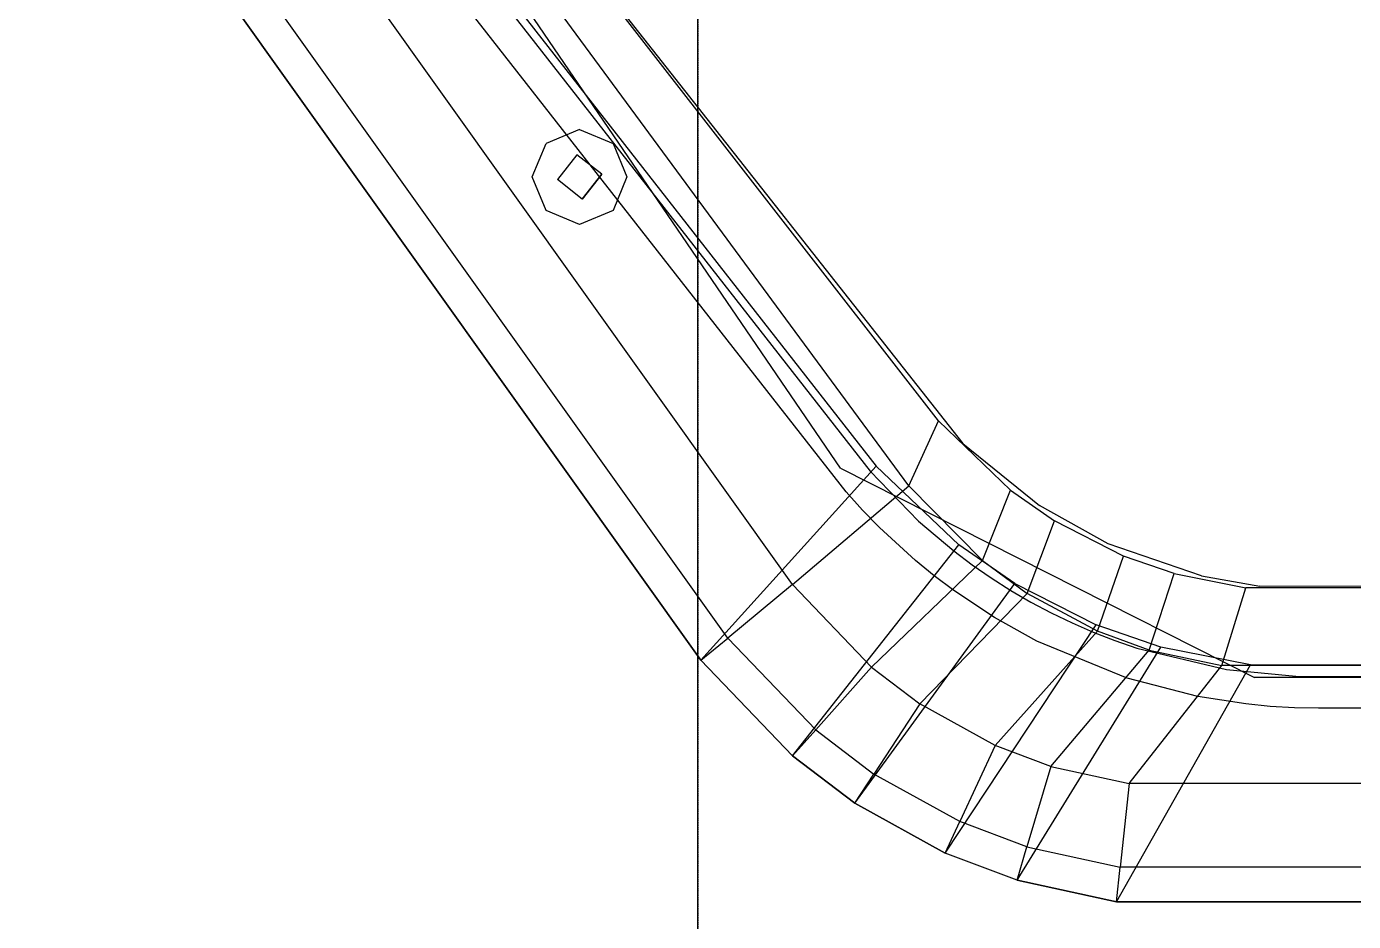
# Model space of a CAD drawing. Extents: x 11992 to 29481, y -6727 to 6811.
# Drawn here: x 18814.6 to 18982.6, y -3240.4 to -3127.1 of the extents above; entities that cross this region are included whole.
import ezdxf

# ---------------------------------------------------------------- set-up
doc = ezdxf.new("R2010")
doc.units = 0
doc.header["$MEASUREMENT"] = 0
doc.linetypes.add('DASHED', pattern=[19.05, 12.7, -6.35])
doc.layers.get('0').update_dxf_attribs({"color": 8, "linetype": 'CONTINUOUS'})
doc.layers.add('DQ-BEAM-DASH', color=8, linetype='DASHED')
doc.layers.add('zoylight 5回路', color=4, linetype='CONTINUOUS')

# ---------------------------------------------------------------- blocks, each defined once
blk = doc.blocks.new('MB-B')
at = {"layer": 'DQ-BEAM-DASH', "ltscale": 0.01}
blk.add_line((-11200, 4800), (-11200, 1100), dxfattribs=at)

msp = doc.modelspace()

# ---------------------------------------------------------------- linework, layer by layer
for p, q in [((18899.61, -3369.41, -40.43), (18899.61, -769.4, -40.43)), ((18899.61, -3969.41, -40.43), (18899.61, -769.4, -40.43)), ((18899.61, -3269.41, 379.57), (18899.61, -769.4, 379.57)), ((18899.61, -3969.41, 379.57), (18899.61, -769.4, 379.57)), ((18864.36, -3092.61, -634.44), (18933.16, -3179.87, -634.44)), ((18864.36, -3092.61, -1072.44), (18933.16, -3179.87, -1072.44)), ((18864.36, -3092.61, -1510.44), (18933.16, -3179.87, -1510.44)), ((18864.36, -3092.61, -1948.44), (18933.16, -3179.87, -1948.44)), ((18930.05, -3177.02, -634.44), (18864.84, -3093.06, -634.44)), ((18930.05, -3177.02, -1072.44), (18864.84, -3093.06, -1072.44)), ((18930.05, -3177.02, -1510.44), (18864.84, -3093.06, -1510.44)), ((18930.05, -3177.02, -1948.44), (18864.84, -3093.06, -1948.44)), ((18926.29, -3185.25, -651.44), (18859.82, -3094.89, -651.44)), ((18926.29, -3185.25, -1089.44), (18859.82, -3094.89, -1089.44)), ((18926.29, -3185.25, -1527.44), (18859.82, -3094.89, -1527.44)), ((18926.29, -3185.25, -1965.44), (18859.82, -3094.89, -1965.44)), ((18911.59, -3197.74, -651.44), (18840.18, -3097.65, -651.44)), ((18911.59, -3197.74, -1089.44), (18840.18, -3097.65, -1089.44)), ((18911.59, -3197.74, -1527.44), (18840.18, -3097.65, -1527.44)), ((18911.59, -3197.74, -1965.44), (18840.18, -3097.65, -1965.44)), ((18855.45, -3099.06, -502.43), (18921.42, -3183.4, -502.43)), ((18855.45, -3099.06, -506.43), (18921.42, -3183.4, -506.43)), ((18855.45, -3099.06, -940.43), (18921.42, -3183.4, -940.43)), ((18855.45, -3099.06, -944.43), (18921.42, -3183.4, -944.43)), ((18855.45, -3099.06, -1378.43), (18921.42, -3183.4, -1378.43)), ((18855.45, -3099.06, -1382.43), (18921.42, -3183.4, -1382.43)), ((18856.29, -3098.51, -621.44), (18922.17, -3182.75, -621.44)), ((18856.29, -3098.51, -621.44), (18922.17, -3182.75, -621.44)), ((18856.29, -3098.51, -1059.44), (18922.17, -3182.75, -1059.44)), ((18856.29, -3098.51, -1059.44), (18922.17, -3182.75, -1059.44)), ((18856.29, -3098.51, -1497.44), (18922.17, -3182.75, -1497.44)), ((18856.29, -3098.51, -1497.44), (18922.17, -3182.75, -1497.44)), ((18856.29, -3098.51, -1935.44), (18922.17, -3182.75, -1935.44)), ((18856.29, -3098.51, -1935.44), (18922.17, -3182.75, -1935.44)), ((18918.39, -3186.01, -502.43), (18852.09, -3101.25, -502.43)), ((18918.39, -3186.01, -506.43), (18852.09, -3101.25, -506.43)), ((18918.39, -3186.01, -940.43), (18852.09, -3101.25, -940.43)), ((18918.39, -3186.01, -944.43), (18852.09, -3101.25, -944.43)), ((18918.39, -3186.01, -1378.43), (18852.09, -3101.25, -1378.43)), ((18918.39, -3186.01, -1382.43), (18852.09, -3101.25, -1382.43)), ((18903.4, -3204.52, -647.04), (18830.79, -3102.75, -647.04)), ((18903.4, -3204.52, -1085.04), (18830.79, -3102.75, -1085.04)), ((18903.4, -3204.52, -1523.04), (18830.79, -3102.75, -1523.04)), ((18903.4, -3204.52, -1961.04), (18830.79, -3102.75, -1961.04)), ((18917.68, -3182.99, -1527.86), (18863.2, -3103.15, -1527.86)), ((18917.68, -3182.99, -1934.86), (18863.2, -3103.15, -1934.86)), ((18826.9, -3104.86, -621.44), (18900, -3207.33, -621.44)), ((18900, -3207.33, -636.44), (18826.9, -3104.86, -636.44)), ((18826.9, -3104.86, -1059.44), (18900, -3207.33, -1059.44)), ((18900, -3207.33, -1074.44), (18826.9, -3104.86, -1074.44)), ((18826.9, -3104.86, -1497.44), (18900, -3207.33, -1497.44)), ((18900, -3207.33, -1512.44), (18826.9, -3104.86, -1512.44)), ((18826.9, -3104.86, -1935.44), (18900, -3207.33, -1935.44)), ((18900, -3207.33, -1950.44), (18826.9, -3104.86, -1950.44)), ((18884.62, -3140.13, -621.43), (18880.38, -3141.89, -621.43)), ((18884.62, -3140.13, -617.43), (18880.38, -3141.89, -617.43)), ((18884.62, -3140.13, -1059.43), (18880.38, -3141.89, -1059.43)), ((18884.62, -3140.13, -1055.43), (18880.38, -3141.89, -1055.43)), ((18884.62, -3140.13, -1497.43), (18880.38, -3141.89, -1497.43)), ((18884.62, -3140.13, -1493.43), (18880.38, -3141.89, -1493.43)), ((18884.62, -3140.13, -621.43), (18884.62, -3140.13, -617.43)), ((18884.62, -3140.13, -617.43), (18888.87, -3141.89, -617.43)), ((18884.62, -3140.13, -621.43), (18888.87, -3141.89, -621.43)), ((18884.62, -3140.13, -1059.43), (18884.62, -3140.13, -1055.43)), ((18884.62, -3140.13, -1055.43), (18888.87, -3141.89, -1055.43)), ((18884.62, -3140.13, -1059.43), (18888.87, -3141.89, -1059.43)), ((18884.62, -3140.13, -1497.43), (18884.62, -3140.13, -1493.43)), ((18884.62, -3140.13, -1493.43), (18888.87, -3141.89, -1493.43)), ((18884.62, -3140.13, -1497.43), (18888.87, -3141.89, -1497.43)), ((18878.62, -3146.13, -621.43), (18880.38, -3141.89, -621.43)), ((18878.62, -3146.13, -617.43), (18880.38, -3141.89, -617.43)), ((18878.62, -3146.13, -1059.43), (18880.38, -3141.89, -1059.43)), ((18878.62, -3146.13, -1055.43), (18880.38, -3141.89, -1055.43)), ((18878.62, -3146.13, -1497.43), (18880.38, -3141.89, -1497.43)), ((18878.62, -3146.13, -1493.43), (18880.38, -3141.89, -1493.43)), ((18880.38, -3141.89, -621.43), (18880.38, -3141.89, -617.43)), ((18880.38, -3141.89, -1059.43), (18880.38, -3141.89, -1055.43)), ((18880.38, -3141.89, -1497.43), (18880.38, -3141.89, -1493.43)), ((18888.87, -3141.89, -621.43), (18888.87, -3141.89, -617.43)), ((18888.87, -3141.89, -617.43), (18890.62, -3146.13, -617.43)), ((18888.87, -3141.89, -621.43), (18890.62, -3146.13, -621.43)), ((18888.87, -3141.89, -1059.43), (18888.87, -3141.89, -1055.43)), ((18888.87, -3141.89, -1055.43), (18890.62, -3146.13, -1055.43)), ((18888.87, -3141.89, -1059.43), (18890.62, -3146.13, -1059.43)), ((18888.87, -3141.89, -1497.43), (18888.87, -3141.89, -1493.43)), ((18888.87, -3141.89, -1493.43), (18890.62, -3146.13, -1493.43)), ((18888.87, -3141.89, -1497.43), (18890.62, -3146.13, -1497.43)), ((18884.28, -3143.32, -502.43), (18881.82, -3146.47, -502.43)), ((18884.28, -3143.32, -617.43), (18881.82, -3146.47, -617.43)), ((18884.28, -3143.32, -940.43), (18881.82, -3146.47, -940.43)), ((18884.28, -3143.32, -1055.43), (18881.82, -3146.47, -1055.43)), ((18884.28, -3143.32, -1378.43), (18881.82, -3146.47, -1378.43)), ((18884.28, -3143.32, -1493.43), (18881.82, -3146.47, -1493.43)), ((18884.28, -3143.32, -502.43), (18884.28, -3143.32, -617.43)), ((18887.43, -3145.79, -502.43), (18884.28, -3143.32, -502.43)), ((18887.43, -3145.79, -617.43), (18884.28, -3143.32, -617.43)), ((18884.28, -3143.32, -940.43), (18884.28, -3143.32, -1055.43)), ((18887.43, -3145.79, -940.43), (18884.28, -3143.32, -940.43)), ((18887.43, -3145.79, -1055.43), (18884.28, -3143.32, -1055.43)), ((18884.28, -3143.32, -1378.43), (18884.28, -3143.32, -1493.43)), ((18887.43, -3145.79, -1378.43), (18884.28, -3143.32, -1378.43)), ((18887.43, -3145.79, -1493.43), (18884.28, -3143.32, -1493.43)), ((18880.38, -3150.37, -621.43), (18878.62, -3146.13, -621.43)), ((18880.38, -3150.37, -617.43), (18878.62, -3146.13, -617.43)), ((18878.62, -3146.13, -621.43), (18878.62, -3146.13, -617.43)), ((18880.38, -3150.37, -1059.43), (18878.62, -3146.13, -1059.43)), ((18880.38, -3150.37, -1055.43), (18878.62, -3146.13, -1055.43)), ((18878.62, -3146.13, -1059.43), (18878.62, -3146.13, -1055.43)), ((18880.38, -3150.37, -1497.43), (18878.62, -3146.13, -1497.43)), ((18880.38, -3150.37, -1493.43), (18878.62, -3146.13, -1493.43)), ((18878.62, -3146.13, -1497.43), (18878.62, -3146.13, -1493.43)), ((18887.43, -3145.79, -502.43), (18884.97, -3148.94, -502.43)), ((18884.97, -3148.94, -617.43), (18887.43, -3145.79, -617.43)), ((18887.43, -3145.79, -940.43), (18884.97, -3148.94, -940.43)), ((18884.97, -3148.94, -1055.43), (18887.43, -3145.79, -1055.43)), ((18887.43, -3145.79, -1378.43), (18884.97, -3148.94, -1378.43)), ((18884.97, -3148.94, -1493.43), (18887.43, -3145.79, -1493.43)), ((18887.43, -3145.79, -502.43), (18887.43, -3145.79, -617.43)), ((18887.43, -3145.79, -940.43), (18887.43, -3145.79, -1055.43)), ((18887.43, -3145.79, -1378.43), (18887.43, -3145.79, -1493.43)), ((18890.62, -3146.13, -621.43), (18888.87, -3150.37, -621.43)), ((18890.62, -3146.13, -617.43), (18888.87, -3150.37, -617.43)), ((18890.62, -3146.13, -1059.43), (18888.87, -3150.37, -1059.43)), ((18890.62, -3146.13, -1055.43), (18888.87, -3150.37, -1055.43)), ((18890.62, -3146.13, -1497.43), (18888.87, -3150.37, -1497.43)), ((18890.62, -3146.13, -1493.43), (18888.87, -3150.37, -1493.43)), ((18890.62, -3146.13, -621.43), (18890.62, -3146.13, -617.43)), ((18890.62, -3146.13, -1059.43), (18890.62, -3146.13, -1055.43)), ((18890.62, -3146.13, -1497.43), (18890.62, -3146.13, -1493.43)), ((18881.82, -3146.47, -502.43), (18881.82, -3146.47, -617.43)), ((18884.97, -3148.94, -502.43), (18881.82, -3146.47, -502.43)), ((18884.97, -3148.94, -617.43), (18881.82, -3146.47, -617.43)), ((18881.82, -3146.47, -940.43), (18881.82, -3146.47, -1055.43)), ((18884.97, -3148.94, -940.43), (18881.82, -3146.47, -940.43)), ((18884.97, -3148.94, -1055.43), (18881.82, -3146.47, -1055.43)), ((18881.82, -3146.47, -1378.43), (18881.82, -3146.47, -1493.43)), ((18884.97, -3148.94, -1378.43), (18881.82, -3146.47, -1378.43)), ((18884.97, -3148.94, -1493.43), (18881.82, -3146.47, -1493.43)), ((18884.97, -3148.94, -502.43), (18884.97, -3148.94, -617.43)), ((18884.97, -3148.94, -940.43), (18884.97, -3148.94, -1055.43)), ((18884.97, -3148.94, -1378.43), (18884.97, -3148.94, -1493.43)), ((18884.62, -3152.13, -621.43), (18880.38, -3150.37, -621.43)), ((18884.62, -3152.13, -617.43), (18880.38, -3150.37, -617.43)), ((18880.38, -3150.37, -621.43), (18880.38, -3150.37, -617.43)), ((18884.62, -3152.13, -1059.43), (18880.38, -3150.37, -1059.43)), ((18884.62, -3152.13, -1055.43), (18880.38, -3150.37, -1055.43)), ((18880.38, -3150.37, -1059.43), (18880.38, -3150.37, -1055.43)), ((18884.62, -3152.13, -1497.43), (18880.38, -3150.37, -1497.43)), ((18884.62, -3152.13, -1493.43), (18880.38, -3150.37, -1493.43)), ((18880.38, -3150.37, -1497.43), (18880.38, -3150.37, -1493.43)), ((18888.87, -3150.37, -621.43), (18884.62, -3152.13, -621.43)), ((18888.87, -3150.37, -617.43), (18884.62, -3152.13, -617.43)), ((18888.87, -3150.37, -1059.43), (18884.62, -3152.13, -1059.43)), ((18888.87, -3150.37, -1055.43), (18884.62, -3152.13, -1055.43)), ((18888.87, -3150.37, -1497.43), (18884.62, -3152.13, -1497.43)), ((18888.87, -3150.37, -1493.43), (18884.62, -3152.13, -1493.43)), ((18888.87, -3150.37, -621.43), (18888.87, -3150.37, -617.43)), ((18888.87, -3150.37, -1059.43), (18888.87, -3150.37, -1055.43)), ((18888.87, -3150.37, -1497.43), (18888.87, -3150.37, -1493.43)), ((18884.62, -3152.13, -621.43), (18884.62, -3152.13, -617.43)), ((18884.62, -3152.13, -1059.43), (18884.62, -3152.13, -1055.43)), ((18884.62, -3152.13, -1497.43), (18884.62, -3152.13, -1493.43)), ((18926.29, -3185.25, -651.44), (18930.05, -3177.02, -634.44)), ((18926.29, -3185.25, -1089.44), (18930.05, -3177.02, -1072.44)), ((18926.29, -3185.25, -1527.44), (18930.05, -3177.02, -1510.44)), ((18926.29, -3185.25, -1965.44), (18930.05, -3177.02, -1948.44)), ((18939.2, -3185.8, -634.44), (18930.05, -3177.02, -634.44)), ((18939.2, -3185.8, -1072.44), (18930.05, -3177.02, -1072.44)), ((18939.2, -3185.8, -1510.44), (18930.05, -3177.02, -1510.44)), ((18939.2, -3185.8, -1948.44), (18930.05, -3177.02, -1948.44)), ((18933.16, -3179.87, -634.44), (18942.83, -3187.74, -634.44)), ((18933.16, -3179.87, -1072.44), (18942.83, -3187.74, -1072.44)), ((18933.16, -3179.87, -1510.44), (18942.83, -3187.74, -1510.44)), ((18933.16, -3179.87, -1948.44), (18942.83, -3187.74, -1948.44)), ((18900, -3207.33, -621.44), (18922.17, -3182.75, -621.44)), ((18900, -3207.33, -1059.44), (18922.17, -3182.75, -1059.44)), ((18900, -3207.33, -1497.44), (18922.17, -3182.75, -1497.44)), ((18900, -3207.33, -1935.44), (18922.17, -3182.75, -1935.44)), ((18917.68, -3182.99, -1527.86), (18917.68, -3182.99, -1934.86)), ((18917.68, -3182.99, -1527.86), (18970.06, -3209.5, -1527.86)), ((18917.68, -3182.99, -1934.86), (18970.06, -3209.5, -1934.86)), ((18922.17, -3182.75, -621.44), (18932.62, -3192.7, -621.44)), ((18922.17, -3182.75, -621.44), (18932.62, -3192.7, -621.44)), ((18922.17, -3182.75, -1059.44), (18932.62, -3192.7, -1059.44)), ((18922.17, -3182.75, -1059.44), (18932.62, -3192.7, -1059.44)), ((18922.17, -3182.75, -1497.44), (18932.62, -3192.7, -1497.44)), ((18922.17, -3182.75, -1497.44), (18932.62, -3192.7, -1497.44)), ((18922.17, -3182.75, -1935.44), (18932.62, -3192.7, -1935.44)), ((18922.17, -3182.75, -1935.44), (18932.62, -3192.7, -1935.44)), ((18921.42, -3183.4, -502.43), (18921.42, -3183.4, -506.43)), ((18921.42, -3183.4, -502.43), (18927.53, -3189.7, -502.43)), ((18921.42, -3183.4, -506.43), (18927.53, -3189.7, -506.43)), ((18921.42, -3183.4, -940.43), (18921.42, -3183.4, -944.43)), ((18921.42, -3183.4, -940.43), (18927.53, -3189.7, -940.43)), ((18921.42, -3183.4, -944.43), (18927.53, -3189.7, -944.43)), ((18921.42, -3183.4, -1378.43), (18921.42, -3183.4, -1382.43)), ((18921.42, -3183.4, -1378.43), (18927.53, -3189.7, -1378.43)), ((18921.42, -3183.4, -1382.43), (18927.53, -3189.7, -1382.43)), ((18911.59, -3197.74, -651.44), (18926.29, -3185.25, -651.44)), ((18911.59, -3197.74, -1089.44), (18926.29, -3185.25, -1089.44)), ((18911.59, -3197.74, -1527.44), (18926.29, -3185.25, -1527.44)), ((18911.59, -3197.74, -1965.44), (18926.29, -3185.25, -1965.44)), ((18920.45, -3188.31, -502.43), (18918.39, -3186.01, -502.43)), ((18920.45, -3188.31, -506.43), (18918.39, -3186.01, -506.43)), ((18918.39, -3186.01, -502.43), (18918.39, -3186.01, -506.43)), ((18920.45, -3188.31, -940.43), (18918.39, -3186.01, -940.43)), ((18920.45, -3188.31, -944.43), (18918.39, -3186.01, -944.43)), ((18918.39, -3186.01, -940.43), (18918.39, -3186.01, -944.43)), ((18920.45, -3188.31, -1378.43), (18918.39, -3186.01, -1378.43)), ((18920.45, -3188.31, -1382.43), (18918.39, -3186.01, -1382.43)), ((18918.39, -3186.01, -1378.43), (18918.39, -3186.01, -1382.43)), ((18935.62, -3194.69, -651.44), (18926.29, -3185.25, -651.44)), ((18935.62, -3194.69, -1089.44), (18926.29, -3185.25, -1089.44)), ((18935.62, -3194.69, -1527.44), (18926.29, -3185.25, -1527.44)), ((18935.62, -3194.69, -1965.44), (18926.29, -3185.25, -1965.44)), ((18935.62, -3194.69, -651.44), (18939.2, -3185.8, -634.44)), ((18935.62, -3194.69, -1089.44), (18939.2, -3185.8, -1072.44)), ((18935.62, -3194.69, -1527.44), (18939.2, -3185.8, -1510.44)), ((18935.62, -3194.69, -1965.44), (18939.2, -3185.8, -1948.44)), ((18939.2, -3185.8, -634.44), (18944.77, -3189.68, -634.44)), ((18939.2, -3185.8, -1072.44), (18944.77, -3189.68, -1072.44)), ((18939.2, -3185.8, -1510.44), (18944.77, -3189.68, -1510.44)), ((18939.2, -3185.8, -1948.44), (18944.77, -3189.68, -1948.44)), ((18951.56, -3192.6, -634.44), (18942.83, -3187.74, -634.44)), ((18951.56, -3192.6, -1072.44), (18942.83, -3187.74, -1072.44)), ((18951.56, -3192.6, -1510.44), (18942.83, -3187.74, -1510.44)), ((18951.56, -3192.6, -1948.44), (18942.83, -3187.74, -1948.44)), ((18922.6, -3190.52, -502.43), (18920.45, -3188.31, -502.43)), ((18922.6, -3190.52, -506.43), (18920.45, -3188.31, -506.43)), ((18922.6, -3190.52, -940.43), (18920.45, -3188.31, -940.43)), ((18922.6, -3190.52, -944.43), (18920.45, -3188.31, -944.43)), ((18922.6, -3190.52, -1378.43), (18920.45, -3188.31, -1378.43)), ((18922.6, -3190.52, -1382.43), (18920.45, -3188.31, -1382.43)), ((18927.53, -3189.7, -502.43), (18927.53, -3189.7, -506.43)), ((18927.53, -3189.7, -502.43), (18932, -3193.49, -502.43)), ((18927.53, -3189.7, -506.43), (18932, -3193.49, -506.43)), ((18927.53, -3189.7, -940.43), (18927.53, -3189.7, -944.43)), ((18927.53, -3189.7, -940.43), (18932, -3193.49, -940.43)), ((18927.53, -3189.7, -944.43), (18932, -3193.49, -944.43)), ((18927.53, -3189.7, -1378.43), (18927.53, -3189.7, -1382.43)), ((18927.53, -3189.7, -1378.43), (18932, -3193.49, -1378.43)), ((18927.53, -3189.7, -1382.43), (18932, -3193.49, -1382.43)), ((18941.3, -3198.87, -651.44), (18944.77, -3189.68, -634.44)), ((18941.3, -3198.87, -1089.44), (18944.77, -3189.68, -1072.44)), ((18941.3, -3198.87, -1527.44), (18944.77, -3189.68, -1510.44)), ((18941.3, -3198.87, -1965.44), (18944.77, -3189.68, -1948.44)), ((18953.49, -3194.13, -634.44), (18944.77, -3189.68, -634.44)), ((18953.49, -3194.13, -1072.44), (18944.77, -3189.68, -1072.44)), ((18953.49, -3194.13, -1510.44), (18944.77, -3189.68, -1510.44)), ((18953.49, -3194.13, -1948.44), (18944.77, -3189.68, -1948.44)), ((18927.14, -3194.69, -502.43), (18922.6, -3190.52, -502.43)), ((18927.14, -3194.69, -506.43), (18922.6, -3190.52, -506.43)), ((18927.14, -3194.69, -940.43), (18922.6, -3190.52, -940.43)), ((18927.14, -3194.69, -944.43), (18922.6, -3190.52, -944.43)), ((18927.14, -3194.69, -1378.43), (18922.6, -3190.52, -1378.43)), ((18927.14, -3194.69, -1382.43), (18922.6, -3190.52, -1382.43)), ((18911.59, -3219.43, -621.44), (18932.62, -3192.7, -621.44)), ((18911.59, -3219.43, -1059.44), (18932.62, -3192.7, -1059.44)), ((18911.59, -3219.43, -1497.44), (18932.62, -3192.7, -1497.44)), ((18911.59, -3219.43, -1935.44), (18932.62, -3192.7, -1935.44)), ((18939.74, -3197.63, -621.44), (18932.62, -3192.7, -621.44)), ((18939.74, -3197.63, -621.44), (18932.62, -3192.7, -621.44)), ((18939.74, -3197.63, -1059.44), (18932.62, -3192.7, -1059.44)), ((18939.74, -3197.63, -1059.44), (18932.62, -3192.7, -1059.44)), ((18939.74, -3197.63, -1497.44), (18932.62, -3192.7, -1497.44)), ((18939.74, -3197.63, -1497.44), (18932.62, -3192.7, -1497.44)), ((18939.74, -3197.63, -1935.44), (18932.62, -3192.7, -1935.44)), ((18939.74, -3197.63, -1935.44), (18932.62, -3192.7, -1935.44)), ((18963.35, -3196.66, -634.44), (18951.56, -3192.6, -634.44)), ((18963.35, -3196.66, -1072.44), (18951.56, -3192.6, -1072.44)), ((18963.35, -3196.66, -1510.44), (18951.56, -3192.6, -1510.44)), ((18963.35, -3196.66, -1948.44), (18951.56, -3192.6, -1948.44)), ((18921.6, -3208.2, -651.44), (18935.62, -3194.69, -651.44)), ((18921.6, -3208.2, -1089.44), (18935.62, -3194.69, -1089.44)), ((18921.6, -3208.2, -1527.44), (18935.62, -3194.69, -1527.44)), ((18921.6, -3208.2, -1965.44), (18935.62, -3194.69, -1965.44)), ((18929.53, -3196.64, -502.43), (18927.14, -3194.69, -502.43)), ((18929.53, -3196.64, -506.43), (18927.14, -3194.69, -506.43)), ((18927.14, -3194.69, -502.43), (18927.14, -3194.69, -506.43)), ((18929.53, -3196.64, -940.43), (18927.14, -3194.69, -940.43)), ((18929.53, -3196.64, -944.43), (18927.14, -3194.69, -944.43)), ((18927.14, -3194.69, -940.43), (18927.14, -3194.69, -944.43)), ((18929.53, -3196.64, -1378.43), (18927.14, -3194.69, -1378.43)), ((18929.53, -3196.64, -1382.43), (18927.14, -3194.69, -1382.43)), ((18927.14, -3194.69, -1378.43), (18927.14, -3194.69, -1382.43)), ((18932, -3193.49, -502.43), (18934.34, -3195.25, -502.43)), ((18932, -3193.49, -506.43), (18934.34, -3195.25, -506.43)), ((18932, -3193.49, -940.43), (18934.34, -3195.25, -940.43)), ((18932, -3193.49, -944.43), (18934.34, -3195.25, -944.43)), ((18932, -3193.49, -1378.43), (18934.34, -3195.25, -1378.43)), ((18932, -3193.49, -1382.43), (18934.34, -3195.25, -1382.43)), ((18935.62, -3194.69, -651.44), (18941.3, -3198.87, -651.44)), ((18935.62, -3194.69, -1089.44), (18941.3, -3198.87, -1089.44)), ((18935.62, -3194.69, -1527.44), (18941.3, -3198.87, -1527.44)), ((18935.62, -3194.69, -1965.44), (18941.3, -3198.87, -1965.44)), ((18950.18, -3203.65, -651.44), (18953.49, -3194.13, -634.44)), ((18950.18, -3203.65, -1089.44), (18953.49, -3194.13, -1072.44)), ((18950.18, -3203.65, -1527.44), (18953.49, -3194.13, -1510.44)), ((18950.18, -3203.65, -1965.44), (18953.49, -3194.13, -1948.44)), ((18959.91, -3196.35, -634.44), (18953.49, -3194.13, -634.44)), ((18959.91, -3196.35, -1072.44), (18953.49, -3194.13, -1072.44)), ((18959.91, -3196.35, -1510.44), (18953.49, -3194.13, -1510.44)), ((18959.91, -3196.35, -1948.44), (18953.49, -3194.13, -1948.44)), ((18934.34, -3195.25, -502.43), (18936.75, -3196.91, -502.43)), ((18934.34, -3195.25, -506.43), (18936.75, -3196.91, -506.43)), ((18934.34, -3195.25, -940.43), (18936.75, -3196.91, -940.43)), ((18934.34, -3195.25, -944.43), (18936.75, -3196.91, -944.43)), ((18934.34, -3195.25, -1378.43), (18936.75, -3196.91, -1378.43)), ((18934.34, -3195.25, -1382.43), (18936.75, -3196.91, -1382.43)), ((18956.72, -3206.05, -651.44), (18959.91, -3196.35, -634.44)), ((18956.72, -3206.05, -1089.44), (18959.91, -3196.35, -1072.44)), ((18956.72, -3206.05, -1527.44), (18959.91, -3196.35, -1510.44)), ((18956.72, -3206.05, -1965.44), (18959.91, -3196.35, -1948.44)), ((18959.91, -3196.35, -634.44), (18968.96, -3198.16, -634.44)), ((18959.91, -3196.35, -1072.44), (18968.96, -3198.16, -1072.44)), ((18959.91, -3196.35, -1510.44), (18968.96, -3198.16, -1510.44)), ((18959.91, -3196.35, -1948.44), (18968.96, -3198.16, -1948.44)), ((18911.59, -3197.74, -651.44), (18903.4, -3204.52, -647.04)), ((18911.59, -3197.74, -1089.44), (18903.4, -3204.52, -1085.04)), ((18911.59, -3197.74, -1527.44), (18903.4, -3204.52, -1523.04)), ((18911.59, -3197.74, -1965.44), (18903.4, -3204.52, -1961.04)), ((18921.6, -3208.2, -651.44), (18911.59, -3197.74, -651.44)), ((18921.6, -3208.2, -1089.44), (18911.59, -3197.74, -1089.44)), ((18921.6, -3208.2, -1527.44), (18911.59, -3197.74, -1527.44)), ((18921.6, -3208.2, -1965.44), (18911.59, -3197.74, -1965.44)), ((18919.49, -3225.43, -621.44), (18939.74, -3197.63, -621.44)), ((18919.49, -3225.43, -1059.44), (18939.74, -3197.63, -1059.44)), ((18919.49, -3225.43, -1497.44), (18939.74, -3197.63, -1497.44)), ((18919.49, -3225.43, -1935.44), (18939.74, -3197.63, -1935.44)), ((18932, -3198.49, -502.43), (18929.53, -3196.64, -502.43)), ((18932, -3198.49, -506.43), (18929.53, -3196.64, -506.43)), ((18932, -3198.49, -940.43), (18929.53, -3196.64, -940.43)), ((18932, -3198.49, -944.43), (18929.53, -3196.64, -944.43)), ((18932, -3198.49, -1378.43), (18929.53, -3196.64, -1378.43)), ((18932, -3198.49, -1382.43), (18929.53, -3196.64, -1382.43)), ((18936.75, -3196.91, -502.43), (18936.75, -3196.91, -506.43)), ((18936.75, -3196.91, -502.43), (18939.22, -3198.48, -502.43)), ((18936.75, -3196.91, -506.43), (18939.22, -3198.48, -506.43)), ((18936.75, -3196.91, -940.43), (18936.75, -3196.91, -944.43)), ((18936.75, -3196.91, -940.43), (18939.22, -3198.48, -940.43)), ((18936.75, -3196.91, -944.43), (18939.22, -3198.48, -944.43)), ((18936.75, -3196.91, -1378.43), (18936.75, -3196.91, -1382.43)), ((18936.75, -3196.91, -1378.43), (18939.22, -3198.48, -1378.43)), ((18936.75, -3196.91, -1382.43), (18939.22, -3198.48, -1382.43)), ((18939.74, -3197.63, -621.44), (18950.04, -3202.84, -621.44)), ((18939.74, -3197.63, -621.44), (18950.04, -3202.84, -621.44)), ((18939.74, -3197.63, -1059.44), (18950.04, -3202.84, -1059.44)), ((18939.74, -3197.63, -1059.44), (18950.04, -3202.84, -1059.44)), ((18939.74, -3197.63, -1497.44), (18950.04, -3202.84, -1497.44)), ((18939.74, -3197.63, -1497.44), (18950.04, -3202.84, -1497.44)), ((18939.74, -3197.63, -1935.44), (18950.04, -3202.84, -1935.44)), ((18939.74, -3197.63, -1935.44), (18950.04, -3202.84, -1935.44)), ((18963.35, -3196.66, -634.44), (18970.73, -3197.97, -634.44)), ((18963.35, -3196.66, -1072.44), (18970.73, -3197.97, -1072.44)), ((18963.35, -3196.66, -1510.44), (18970.73, -3197.97, -1510.44)), ((18963.35, -3196.66, -1948.44), (18970.73, -3197.97, -1948.44)), ((18965.95, -3207.99, -651.44), (18968.96, -3198.16, -634.44)), ((18965.95, -3207.99, -1089.44), (18968.96, -3198.16, -1072.44)), ((18965.95, -3207.99, -1527.44), (18968.96, -3198.16, -1510.44)), ((18965.95, -3207.99, -1965.44), (18968.96, -3198.16, -1948.44)), ((19280.44, -3198.16, -634.44), (18968.96, -3198.16, -634.44)), ((19280.44, -3198.16, -1072.44), (18968.96, -3198.16, -1072.44)), ((19280.44, -3198.16, -1510.44), (18968.96, -3198.16, -1510.44)), ((19280.44, -3198.16, -1948.44), (18968.96, -3198.16, -1948.44)), ((19273.54, -3198.36, -634.44), (18970.73, -3197.97, -634.44)), ((19273.54, -3198.36, -1072.44), (18970.73, -3197.97, -1072.44)), ((19273.54, -3198.36, -1510.44), (18970.73, -3197.97, -1510.44)), ((19273.54, -3198.36, -1948.44), (18970.73, -3197.97, -1948.44)), ((18927.71, -3212.83, -651.44), (18941.3, -3198.87, -651.44)), ((18927.71, -3212.83, -1089.44), (18941.3, -3198.87, -1089.44)), ((18927.71, -3212.83, -1527.44), (18941.3, -3198.87, -1527.44)), ((18927.71, -3212.83, -1965.44), (18941.3, -3198.87, -1965.44)), ((18937.14, -3201.9, -502.43), (18932, -3198.49, -502.43)), ((18937.14, -3201.9, -506.43), (18932, -3198.49, -506.43)), ((18937.14, -3201.9, -940.43), (18932, -3198.49, -940.43)), ((18937.14, -3201.9, -944.43), (18932, -3198.49, -944.43)), ((18937.14, -3201.9, -1378.43), (18932, -3198.49, -1378.43)), ((18937.14, -3201.9, -1382.43), (18932, -3198.49, -1382.43)), ((18939.22, -3198.48, -502.43), (18941.75, -3199.96, -502.43)), ((18939.22, -3198.48, -506.43), (18941.75, -3199.96, -506.43)), ((18939.22, -3198.48, -940.43), (18941.75, -3199.96, -940.43)), ((18939.22, -3198.48, -944.43), (18941.75, -3199.96, -944.43)), ((18939.22, -3198.48, -1378.43), (18941.75, -3199.96, -1378.43)), ((18939.22, -3198.48, -1382.43), (18941.75, -3199.96, -1382.43)), ((18950.18, -3203.65, -651.44), (18941.3, -3198.87, -651.44)), ((18950.18, -3203.65, -1089.44), (18941.3, -3198.87, -1089.44)), ((18950.18, -3203.65, -1527.44), (18941.3, -3198.87, -1527.44)), ((18950.18, -3203.65, -1965.44), (18941.3, -3198.87, -1965.44)), ((18941.75, -3199.96, -502.43), (18944.34, -3201.33, -502.43)), ((18941.75, -3199.96, -506.43), (18944.34, -3201.33, -506.43)), ((18941.75, -3199.96, -940.43), (18944.34, -3201.33, -940.43)), ((18941.75, -3199.96, -944.43), (18944.34, -3201.33, -944.43)), ((18941.75, -3199.96, -1378.43), (18944.34, -3201.33, -1378.43)), ((18941.75, -3199.96, -1382.43), (18944.34, -3201.33, -1382.43)), ((18944.34, -3201.33, -502.43), (18944.34, -3201.33, -506.43)), ((18944.34, -3201.33, -502.43), (18946.98, -3202.6, -502.43)), ((18944.34, -3201.33, -506.43), (18946.98, -3202.6, -506.43)), ((18944.34, -3201.33, -940.43), (18944.34, -3201.33, -944.43)), ((18944.34, -3201.33, -940.43), (18946.98, -3202.6, -940.43)), ((18944.34, -3201.33, -944.43), (18946.98, -3202.6, -944.43)), ((18944.34, -3201.33, -1378.43), (18944.34, -3201.33, -1382.43)), ((18944.34, -3201.33, -1378.43), (18946.98, -3202.6, -1378.43)), ((18944.34, -3201.33, -1382.43), (18946.98, -3202.6, -1382.43)), ((18930.92, -3231.77, -621.44), (18950.04, -3202.84, -621.44)), ((18930.92, -3231.77, -1059.44), (18950.04, -3202.84, -1059.44)), ((18930.92, -3231.77, -1497.44), (18950.04, -3202.84, -1497.44)), ((18930.92, -3231.77, -1935.44), (18950.04, -3202.84, -1935.44)), ((18942.53, -3204.9, -502.43), (18937.14, -3201.9, -502.43)), ((18942.53, -3204.9, -506.43), (18937.14, -3201.9, -506.43)), ((18937.14, -3201.9, -502.43), (18937.14, -3201.9, -506.43)), ((18942.53, -3204.9, -940.43), (18937.14, -3201.9, -940.43)), ((18942.53, -3204.9, -944.43), (18937.14, -3201.9, -944.43)), ((18937.14, -3201.9, -940.43), (18937.14, -3201.9, -944.43)), ((18942.53, -3204.9, -1378.43), (18937.14, -3201.9, -1378.43)), ((18942.53, -3204.9, -1382.43), (18937.14, -3201.9, -1382.43)), ((18937.14, -3201.9, -1378.43), (18937.14, -3201.9, -1382.43)), ((18946.98, -3202.6, -502.43), (18949.66, -3203.77, -502.43)), ((18946.98, -3202.6, -506.43), (18949.66, -3203.77, -506.43)), ((18946.98, -3202.6, -940.43), (18949.66, -3203.77, -940.43)), ((18946.98, -3202.6, -944.43), (18949.66, -3203.77, -944.43)), ((18946.98, -3202.6, -1378.43), (18949.66, -3203.77, -1378.43)), ((18946.98, -3202.6, -1382.43), (18949.66, -3203.77, -1382.43)), ((18958.23, -3205.66, -621.44), (18950.04, -3202.84, -621.44)), ((18958.23, -3205.66, -621.44), (18950.04, -3202.84, -621.44)), ((18958.23, -3205.66, -1059.44), (18950.04, -3202.84, -1059.44)), ((18958.23, -3205.66, -1059.44), (18950.04, -3202.84, -1059.44)), ((18958.23, -3205.66, -1497.44), (18950.04, -3202.84, -1497.44)), ((18958.23, -3205.66, -1497.44), (18950.04, -3202.84, -1497.44)), ((18958.23, -3205.66, -1935.44), (18950.04, -3202.84, -1935.44)), ((18958.23, -3205.66, -1935.44), (18950.04, -3202.84, -1935.44)), ((18900, -3207.33, -636.44), (18903.4, -3204.52, -647.04)), ((18900, -3207.33, -1074.44), (18903.4, -3204.52, -1085.04)), ((18900, -3207.33, -1512.44), (18903.4, -3204.52, -1523.04)), ((18900, -3207.33, -1950.44), (18903.4, -3204.52, -1961.04)), ((18914.52, -3216.14, -647.04), (18903.4, -3204.52, -647.04)), ((18914.52, -3216.14, -1085.04), (18903.4, -3204.52, -1085.04)), ((18914.52, -3216.14, -1523.04), (18903.4, -3204.52, -1523.04)), ((18914.52, -3216.14, -1961.04), (18903.4, -3204.52, -1961.04)), ((18937.25, -3218.12, -651.44), (18950.18, -3203.65, -651.44)), ((18937.25, -3218.12, -1089.44), (18950.18, -3203.65, -1089.44)), ((18937.25, -3218.12, -1527.44), (18950.18, -3203.65, -1527.44)), ((18937.25, -3218.12, -1965.44), (18950.18, -3203.65, -1965.44)), ((18942.53, -3204.9, -502.43), (18942.53, -3204.9, -506.43)), ((18953.93, -3209.59, -502.43), (18942.53, -3204.9, -502.43)), ((18953.93, -3209.59, -506.43), (18942.53, -3204.9, -506.43)), ((18942.53, -3204.9, -940.43), (18942.53, -3204.9, -944.43)), ((18953.93, -3209.59, -940.43), (18942.53, -3204.9, -940.43)), ((18953.93, -3209.59, -944.43), (18942.53, -3204.9, -944.43)), ((18942.53, -3204.9, -1378.43), (18942.53, -3204.9, -1382.43)), ((18953.93, -3209.59, -1378.43), (18942.53, -3204.9, -1378.43)), ((18953.93, -3209.59, -1382.43), (18942.53, -3204.9, -1382.43)), ((18949.66, -3203.77, -502.43), (18952.39, -3204.83, -502.43)), ((18949.66, -3203.77, -506.43), (18952.39, -3204.83, -506.43)), ((18949.66, -3203.77, -940.43), (18952.39, -3204.83, -940.43)), ((18949.66, -3203.77, -944.43), (18952.39, -3204.83, -944.43)), ((18949.66, -3203.77, -1378.43), (18952.39, -3204.83, -1378.43)), ((18949.66, -3203.77, -1382.43), (18952.39, -3204.83, -1382.43)), ((18956.72, -3206.05, -651.44), (18950.18, -3203.65, -651.44)), ((18956.72, -3206.05, -1089.44), (18950.18, -3203.65, -1089.44)), ((18956.72, -3206.05, -1527.44), (18950.18, -3203.65, -1527.44)), ((18956.72, -3206.05, -1965.44), (18950.18, -3203.65, -1965.44)), ((18952.39, -3204.83, -502.43), (18955.16, -3205.78, -502.43)), ((18952.39, -3204.83, -506.43), (18955.16, -3205.78, -506.43)), ((18952.39, -3204.83, -940.43), (18955.16, -3205.78, -940.43)), ((18952.39, -3204.83, -944.43), (18955.16, -3205.78, -944.43)), ((18952.39, -3204.83, -1378.43), (18955.16, -3205.78, -1378.43)), ((18952.39, -3204.83, -1382.43), (18955.16, -3205.78, -1382.43)), ((18940.01, -3235.2, -621.44), (18958.23, -3205.66, -621.44)), ((18940.01, -3235.2, -1059.44), (18958.23, -3205.66, -1059.44)), ((18940.01, -3235.2, -1497.44), (18958.23, -3205.66, -1497.44)), ((18940.01, -3235.2, -1935.44), (18958.23, -3205.66, -1935.44)), ((18944.27, -3220.78, -651.44), (18956.72, -3206.05, -651.44)), ((18944.27, -3220.78, -1089.44), (18956.72, -3206.05, -1089.44)), ((18944.27, -3220.78, -1527.44), (18956.72, -3206.05, -1527.44)), ((18944.27, -3220.78, -1965.44), (18956.72, -3206.05, -1965.44)), ((18955.16, -3205.78, -502.43), (18955.16, -3205.78, -506.43)), ((18955.16, -3205.78, -502.43), (18966.54, -3208.5, -502.43)), ((18955.16, -3205.78, -506.43), (18966.54, -3208.5, -506.43)), ((18955.16, -3205.78, -940.43), (18955.16, -3205.78, -944.43)), ((18955.16, -3205.78, -940.43), (18966.54, -3208.5, -940.43)), ((18955.16, -3205.78, -944.43), (18966.54, -3208.5, -944.43)), ((18955.16, -3205.78, -1378.43), (18955.16, -3205.78, -1382.43)), ((18955.16, -3205.78, -1378.43), (18966.54, -3208.5, -1378.43)), ((18955.16, -3205.78, -1382.43), (18966.54, -3208.5, -1382.43)), ((18956.72, -3206.05, -651.44), (18965.95, -3207.99, -651.44)), ((18956.72, -3206.05, -1089.44), (18965.95, -3207.99, -1089.44)), ((18956.72, -3206.05, -1527.44), (18965.95, -3207.99, -1527.44)), ((18956.72, -3206.05, -1965.44), (18965.95, -3207.99, -1965.44)), ((18969.56, -3207.9, -621.44), (18958.23, -3205.66, -621.44)), ((18969.56, -3207.9, -621.44), (18958.23, -3205.66, -621.44)), ((18969.56, -3207.9, -1059.44), (18958.23, -3205.66, -1059.44)), ((18969.56, -3207.9, -1059.44), (18958.23, -3205.66, -1059.44)), ((18969.56, -3207.9, -1497.44), (18958.23, -3205.66, -1497.44)), ((18969.56, -3207.9, -1497.44), (18958.23, -3205.66, -1497.44)), ((18969.56, -3207.9, -1935.44), (18958.23, -3205.66, -1935.44)), ((18969.56, -3207.9, -1935.44), (18958.23, -3205.66, -1935.44)), ((18900, -3207.33, -621.44), (18911.59, -3219.43, -621.44)), ((18911.59, -3219.43, -636.44), (18900, -3207.33, -636.44)), ((18900, -3207.33, -621.44), (18900, -3207.33, -636.44)), ((18900, -3207.33, -1059.44), (18911.59, -3219.43, -1059.44)), ((18911.59, -3219.43, -1074.44), (18900, -3207.33, -1074.44)), ((18900, -3207.33, -1059.44), (18900, -3207.33, -1074.44)), ((18900, -3207.33, -1497.44), (18911.59, -3219.43, -1497.44)), ((18911.59, -3219.43, -1512.44), (18900, -3207.33, -1512.44)), ((18900, -3207.33, -1497.44), (18900, -3207.33, -1512.44)), ((18900, -3207.33, -1935.44), (18911.59, -3219.43, -1935.44)), ((18911.59, -3219.43, -1950.44), (18900, -3207.33, -1950.44)), ((18900, -3207.33, -1935.44), (18900, -3207.33, -1950.44)), ((18921.6, -3208.2, -651.44), (18914.52, -3216.14, -647.04)), ((18921.6, -3208.2, -1089.44), (18914.52, -3216.14, -1085.04)), ((18921.6, -3208.2, -1527.44), (18914.52, -3216.14, -1523.04)), ((18921.6, -3208.2, -1965.44), (18914.52, -3216.14, -1961.04)), ((18921.6, -3208.2, -651.44), (18927.71, -3212.83, -651.44)), ((18921.6, -3208.2, -1089.44), (18927.71, -3212.83, -1089.44)), ((18921.6, -3208.2, -1527.44), (18927.71, -3212.83, -1527.44)), ((18921.6, -3208.2, -1965.44), (18927.71, -3212.83, -1965.44)), ((18952.58, -3237.93, -621.44), (18969.56, -3207.9, -621.44)), ((18952.58, -3237.93, -1059.44), (18969.56, -3207.9, -1059.44)), ((18952.58, -3237.93, -1497.44), (18969.56, -3207.9, -1497.44)), ((18952.58, -3237.93, -1935.44), (18969.56, -3207.9, -1935.44)), ((18954.19, -3222.93, -651.44), (18965.95, -3207.99, -651.44)), ((18954.19, -3222.93, -1089.44), (18965.95, -3207.99, -1089.44)), ((18954.19, -3222.93, -1527.44), (18965.95, -3207.99, -1527.44)), ((18954.19, -3222.93, -1965.44), (18965.95, -3207.99, -1965.44)), ((19283.45, -3207.99, -651.44), (18965.95, -3207.99, -651.44)), ((19283.45, -3207.99, -1089.44), (18965.95, -3207.99, -1089.44)), ((19283.45, -3207.99, -1527.44), (18965.95, -3207.99, -1527.44)), ((19283.45, -3207.99, -1965.44), (18965.95, -3207.99, -1965.44)), ((18969.56, -3207.9, -621.44), (19279.69, -3207.9, -621.44)), ((18969.56, -3207.9, -621.44), (19279.69, -3207.9, -621.44)), ((18969.56, -3207.9, -1059.44), (19279.69, -3207.9, -1059.44)), ((18969.56, -3207.9, -1059.44), (19279.69, -3207.9, -1059.44)), ((18969.56, -3207.9, -1497.44), (19279.69, -3207.9, -1497.44)), ((18969.56, -3207.9, -1497.44), (19279.69, -3207.9, -1497.44)), ((18969.56, -3207.9, -1935.44), (19279.69, -3207.9, -1935.44)), ((18969.56, -3207.9, -1935.44), (19279.69, -3207.9, -1935.44)), ((18953.93, -3209.59, -502.43), (18953.93, -3209.59, -506.43)), ((18962.88, -3211.91, -502.43), (18953.93, -3209.59, -502.43)), ((18962.88, -3211.91, -506.43), (18953.93, -3209.59, -506.43)), ((18953.93, -3209.59, -940.43), (18953.93, -3209.59, -944.43)), ((18962.88, -3211.91, -940.43), (18953.93, -3209.59, -940.43)), ((18962.88, -3211.91, -944.43), (18953.93, -3209.59, -944.43)), ((18953.93, -3209.59, -1378.43), (18953.93, -3209.59, -1382.43)), ((18962.88, -3211.91, -1378.43), (18953.93, -3209.59, -1378.43)), ((18962.88, -3211.91, -1382.43), (18953.93, -3209.59, -1382.43)), ((18966.54, -3208.5, -502.43), (18975.28, -3209.35, -502.43)), ((18966.54, -3208.5, -506.43), (18975.28, -3209.35, -506.43)), ((18966.54, -3208.5, -502.43), (18966.54, -3208.5, -506.43)), ((18966.54, -3208.5, -940.43), (18975.28, -3209.35, -940.43)), ((18966.54, -3208.5, -944.43), (18975.28, -3209.35, -944.43)), ((18966.54, -3208.5, -940.43), (18966.54, -3208.5, -944.43)), ((18966.54, -3208.5, -1378.43), (18975.28, -3209.35, -1378.43)), ((18966.54, -3208.5, -1382.43), (18975.28, -3209.35, -1382.43)), ((18966.54, -3208.5, -1378.43), (18966.54, -3208.5, -1382.43)), ((18970.06, -3209.5, -1527.86), (18970.06, -3209.5, -1934.86)), ((19278.92, -3209.5, -1934.86), (18970.06, -3209.5, -1934.86)), ((19278.92, -3209.5, -1527.86), (18970.06, -3209.5, -1527.86)), ((18975.28, -3209.35, -502.43), (18975.28, -3209.35, -506.43)), ((18975.28, -3209.35, -502.43), (18978.21, -3209.41, -502.43)), ((18975.28, -3209.35, -506.43), (18978.21, -3209.41, -506.43)), ((18975.28, -3209.35, -940.43), (18975.28, -3209.35, -944.43)), ((18975.28, -3209.35, -940.43), (18978.21, -3209.41, -940.43)), ((18975.28, -3209.35, -944.43), (18978.21, -3209.41, -944.43)), ((18975.28, -3209.35, -1378.43), (18975.28, -3209.35, -1382.43)), ((18975.28, -3209.35, -1378.43), (18978.21, -3209.41, -1378.43)), ((18975.28, -3209.35, -1382.43), (18978.21, -3209.41, -1382.43)), ((18978.21, -3209.41, -502.43), (19271.04, -3209.41, -502.43)), ((18978.21, -3209.41, -506.43), (19271.04, -3209.41, -506.43)), ((18978.21, -3209.41, -940.43), (19271.04, -3209.41, -940.43)), ((18978.21, -3209.41, -944.43), (19271.04, -3209.41, -944.43)), ((18978.21, -3209.41, -1378.43), (19271.04, -3209.41, -1378.43)), ((18978.21, -3209.41, -1382.43), (19271.04, -3209.41, -1382.43)), ((18927.71, -3212.83, -651.44), (18921.9, -3221.74, -647.04)), ((18927.71, -3212.83, -1089.44), (18921.9, -3221.74, -1085.04)), ((18927.71, -3212.83, -1527.44), (18921.9, -3221.74, -1523.04)), ((18927.71, -3212.83, -1965.44), (18921.9, -3221.74, -1961.04)), ((18937.25, -3218.12, -651.44), (18927.71, -3212.83, -651.44)), ((18937.25, -3218.12, -1089.44), (18927.71, -3212.83, -1089.44)), ((18937.25, -3218.12, -1527.44), (18927.71, -3212.83, -1527.44)), ((18937.25, -3218.12, -1965.44), (18927.71, -3212.83, -1965.44)), ((18968.97, -3212.87, -502.43), (18962.88, -3211.91, -502.43)), ((18968.97, -3212.87, -506.43), (18962.88, -3211.91, -506.43)), ((18962.88, -3211.91, -502.43), (18962.88, -3211.91, -506.43)), ((18968.97, -3212.87, -940.43), (18962.88, -3211.91, -940.43)), ((18968.97, -3212.87, -944.43), (18962.88, -3211.91, -944.43)), ((18962.88, -3211.91, -940.43), (18962.88, -3211.91, -944.43)), ((18968.97, -3212.87, -1378.43), (18962.88, -3211.91, -1378.43)), ((18968.97, -3212.87, -1382.43), (18962.88, -3211.91, -1382.43)), ((18962.88, -3211.91, -1378.43), (18962.88, -3211.91, -1382.43)), ((18968.97, -3212.87, -502.43), (18968.97, -3212.87, -506.43)), ((18972.04, -3213.17, -502.43), (18968.97, -3212.87, -502.43)), ((18972.04, -3213.17, -506.43), (18968.97, -3212.87, -506.43)), ((18968.97, -3212.87, -940.43), (18968.97, -3212.87, -944.43)), ((18972.04, -3213.17, -940.43), (18968.97, -3212.87, -940.43)), ((18972.04, -3213.17, -944.43), (18968.97, -3212.87, -944.43)), ((18968.97, -3212.87, -1378.43), (18968.97, -3212.87, -1382.43)), ((18972.04, -3213.17, -1378.43), (18968.97, -3212.87, -1378.43)), ((18972.04, -3213.17, -1382.43), (18968.97, -3212.87, -1382.43)), ((18975.12, -3213.35, -502.43), (18972.04, -3213.17, -502.43)), ((18975.12, -3213.35, -506.43), (18972.04, -3213.17, -506.43)), ((18975.12, -3213.35, -940.43), (18972.04, -3213.17, -940.43)), ((18975.12, -3213.35, -944.43), (18972.04, -3213.17, -944.43)), ((18975.12, -3213.35, -1378.43), (18972.04, -3213.17, -1378.43)), ((18975.12, -3213.35, -1382.43), (18972.04, -3213.17, -1382.43)), ((18978.17, -3213.41, -502.43), (18975.12, -3213.35, -502.43)), ((18978.17, -3213.41, -506.43), (18975.12, -3213.35, -506.43)), ((18978.17, -3213.41, -940.43), (18975.12, -3213.35, -940.43)), ((18978.17, -3213.41, -944.43), (18975.12, -3213.35, -944.43)), ((18978.17, -3213.41, -1378.43), (18975.12, -3213.35, -1378.43)), ((18978.17, -3213.41, -1382.43), (18975.12, -3213.35, -1382.43)), ((19271.08, -3213.41, -502.43), (18978.17, -3213.41, -502.43)), ((19271.08, -3213.41, -506.43), (18978.17, -3213.41, -506.43)), ((19271.08, -3213.41, -940.43), (18978.17, -3213.41, -940.43)), ((19271.08, -3213.41, -944.43), (18978.17, -3213.41, -944.43)), ((19271.08, -3213.41, -1378.43), (18978.17, -3213.41, -1378.43)), ((19271.08, -3213.41, -1382.43), (18978.17, -3213.41, -1382.43)), ((18911.59, -3219.43, -636.44), (18914.52, -3216.14, -647.04)), ((18911.59, -3219.43, -1074.44), (18914.52, -3216.14, -1085.04)), ((18911.59, -3219.43, -1512.44), (18914.52, -3216.14, -1523.04)), ((18911.59, -3219.43, -1950.44), (18914.52, -3216.14, -1961.04)), ((18914.52, -3216.14, -647.04), (18921.9, -3221.74, -647.04)), ((18914.52, -3216.14, -1085.04), (18921.9, -3221.74, -1085.04)), ((18914.52, -3216.14, -1523.04), (18921.9, -3221.74, -1523.04)), ((18914.52, -3216.14, -1961.04), (18921.9, -3221.74, -1961.04)), ((18937.25, -3218.12, -651.44), (18932.78, -3227.77, -647.04)), ((18937.25, -3218.12, -1089.44), (18932.78, -3227.77, -1085.04)), ((18937.25, -3218.12, -1527.44), (18932.78, -3227.77, -1523.04)), ((18937.25, -3218.12, -1965.44), (18932.78, -3227.77, -1961.04)), ((18944.27, -3220.78, -651.44), (18937.25, -3218.12, -651.44)), ((18944.27, -3220.78, -1089.44), (18937.25, -3218.12, -1089.44)), ((18944.27, -3220.78, -1527.44), (18937.25, -3218.12, -1527.44)), ((18944.27, -3220.78, -1965.44), (18937.25, -3218.12, -1965.44)), ((18919.49, -3225.43, -621.44), (18911.59, -3219.43, -621.44)), ((18911.59, -3219.43, -636.44), (18919.49, -3225.43, -636.44)), ((18911.59, -3219.43, -621.44), (18911.59, -3219.43, -636.44)), ((18919.49, -3225.43, -1059.44), (18911.59, -3219.43, -1059.44)), ((18911.59, -3219.43, -1074.44), (18919.49, -3225.43, -1074.44)), ((18911.59, -3219.43, -1059.44), (18911.59, -3219.43, -1074.44)), ((18919.49, -3225.43, -1497.44), (18911.59, -3219.43, -1497.44)), ((18911.59, -3219.43, -1512.44), (18919.49, -3225.43, -1512.44)), ((18911.59, -3219.43, -1497.44), (18911.59, -3219.43, -1512.44)), ((18919.49, -3225.43, -1935.44), (18911.59, -3219.43, -1935.44)), ((18911.59, -3219.43, -1950.44), (18919.49, -3225.43, -1950.44)), ((18911.59, -3219.43, -1935.44), (18911.59, -3219.43, -1950.44)), ((18919.49, -3225.43, -636.44), (18921.9, -3221.74, -647.04)), ((18919.49, -3225.43, -1074.44), (18921.9, -3221.74, -1085.04)), ((18919.49, -3225.43, -1512.44), (18921.9, -3221.74, -1523.04)), ((18919.49, -3225.43, -1950.44), (18921.9, -3221.74, -1961.04)), ((18932.78, -3227.77, -647.04), (18921.9, -3221.74, -647.04)), ((18932.78, -3227.77, -1085.04), (18921.9, -3221.74, -1085.04)), ((18932.78, -3227.77, -1523.04), (18921.9, -3221.74, -1523.04)), ((18932.78, -3227.77, -1961.04), (18921.9, -3221.74, -1961.04)), ((18944.27, -3220.78, -651.44), (18941.26, -3230.98, -647.04)), ((18944.27, -3220.78, -1089.44), (18941.26, -3230.98, -1085.04)), ((18944.27, -3220.78, -1527.44), (18941.26, -3230.98, -1523.04)), ((18944.27, -3220.78, -1965.44), (18941.26, -3230.98, -1961.04)), ((18944.27, -3220.78, -651.44), (18954.19, -3222.93, -651.44)), ((18944.27, -3220.78, -1089.44), (18954.19, -3222.93, -1089.44)), ((18944.27, -3220.78, -1527.44), (18954.19, -3222.93, -1527.44)), ((18944.27, -3220.78, -1965.44), (18954.19, -3222.93, -1965.44)), ((18954.19, -3222.93, -651.44), (18953.05, -3233.54, -647.04)), ((18954.19, -3222.93, -1089.44), (18953.05, -3233.54, -1085.04)), ((18954.19, -3222.93, -1527.44), (18953.05, -3233.54, -1523.04)), ((18954.19, -3222.93, -1965.44), (18953.05, -3233.54, -1961.04)), ((19295.25, -3222.93, -651.44), (18954.19, -3222.93, -651.44)), ((19295.25, -3222.93, -1089.44), (18954.19, -3222.93, -1089.44)), ((19295.25, -3222.93, -1527.44), (18954.19, -3222.93, -1527.44)), ((19295.25, -3222.93, -1965.44), (18954.19, -3222.93, -1965.44)), ((18919.49, -3225.43, -621.44), (18930.92, -3231.77, -621.44)), ((18930.92, -3231.77, -636.44), (18919.49, -3225.43, -636.44)), ((18919.49, -3225.43, -621.44), (18919.49, -3225.43, -636.44)), ((18919.49, -3225.43, -1059.44), (18930.92, -3231.77, -1059.44)), ((18930.92, -3231.77, -1074.44), (18919.49, -3225.43, -1074.44)), ((18919.49, -3225.43, -1059.44), (18919.49, -3225.43, -1074.44)), ((18919.49, -3225.43, -1497.44), (18930.92, -3231.77, -1497.44)), ((18930.92, -3231.77, -1512.44), (18919.49, -3225.43, -1512.44)), ((18919.49, -3225.43, -1497.44), (18919.49, -3225.43, -1512.44)), ((18919.49, -3225.43, -1935.44), (18930.92, -3231.77, -1935.44)), ((18930.92, -3231.77, -1950.44), (18919.49, -3225.43, -1950.44)), ((18919.49, -3225.43, -1935.44), (18919.49, -3225.43, -1950.44)), ((18930.92, -3231.77, -636.44), (18932.78, -3227.77, -647.04)), ((18930.92, -3231.77, -1074.44), (18932.78, -3227.77, -1085.04)), ((18930.92, -3231.77, -1512.44), (18932.78, -3227.77, -1523.04)), ((18930.92, -3231.77, -1950.44), (18932.78, -3227.77, -1961.04)), ((18941.26, -3230.98, -647.04), (18932.78, -3227.77, -647.04)), ((18941.26, -3230.98, -1085.04), (18932.78, -3227.77, -1085.04)), ((18941.26, -3230.98, -1523.04), (18932.78, -3227.77, -1523.04)), ((18941.26, -3230.98, -1961.04), (18932.78, -3227.77, -1961.04)), ((18940.01, -3235.2, -621.44), (18930.92, -3231.77, -621.44)), ((18940.01, -3235.2, -636.44), (18930.92, -3231.77, -636.44)), ((18930.92, -3231.77, -621.44), (18930.92, -3231.77, -636.44)), ((18940.01, -3235.2, -1059.44), (18930.92, -3231.77, -1059.44)), ((18940.01, -3235.2, -1074.44), (18930.92, -3231.77, -1074.44)), ((18930.92, -3231.77, -1059.44), (18930.92, -3231.77, -1074.44)), ((18940.01, -3235.2, -1497.44), (18930.92, -3231.77, -1497.44)), ((18940.01, -3235.2, -1512.44), (18930.92, -3231.77, -1512.44)), ((18930.92, -3231.77, -1497.44), (18930.92, -3231.77, -1512.44)), ((18940.01, -3235.2, -1935.44), (18930.92, -3231.77, -1935.44)), ((18940.01, -3235.2, -1950.44), (18930.92, -3231.77, -1950.44)), ((18930.92, -3231.77, -1935.44), (18930.92, -3231.77, -1950.44)), ((18940.01, -3235.2, -636.44), (18941.26, -3230.98, -647.04)), ((18940.01, -3235.2, -1074.44), (18941.26, -3230.98, -1085.04)), ((18940.01, -3235.2, -1512.44), (18941.26, -3230.98, -1523.04)), ((18940.01, -3235.2, -1950.44), (18941.26, -3230.98, -1961.04)), ((18941.26, -3230.98, -647.04), (18953.05, -3233.54, -647.04)), ((18941.26, -3230.98, -1085.04), (18953.05, -3233.54, -1085.04)), ((18941.26, -3230.98, -1523.04), (18953.05, -3233.54, -1523.04)), ((18941.26, -3230.98, -1961.04), (18953.05, -3233.54, -1961.04)), ((18952.58, -3237.93, -636.44), (18953.05, -3233.54, -647.04)), ((18952.58, -3237.93, -1074.44), (18953.05, -3233.54, -1085.04)), ((18952.58, -3237.93, -1512.44), (18953.05, -3233.54, -1523.04)), ((18952.58, -3237.93, -1950.44), (18953.05, -3233.54, -1961.04)), ((19296.27, -3233.54, -647.04), (18953.05, -3233.54, -647.04)), ((19296.27, -3233.54, -1085.04), (18953.05, -3233.54, -1085.04)), ((19296.27, -3233.54, -1523.04), (18953.05, -3233.54, -1523.04)), ((19296.27, -3233.54, -1961.04), (18953.05, -3233.54, -1961.04)), ((18952.58, -3237.93, -621.44), (18940.01, -3235.2, -621.44)), ((18940.01, -3235.2, -636.44), (18952.58, -3237.93, -636.44)), ((18940.01, -3235.2, -621.44), (18940.01, -3235.2, -636.44)), ((18952.58, -3237.93, -1059.44), (18940.01, -3235.2, -1059.44)), ((18940.01, -3235.2, -1074.44), (18952.58, -3237.93, -1074.44)), ((18940.01, -3235.2, -1059.44), (18940.01, -3235.2, -1074.44)), ((18952.58, -3237.93, -1497.44), (18940.01, -3235.2, -1497.44)), ((18940.01, -3235.2, -1512.44), (18952.58, -3237.93, -1512.44)), ((18940.01, -3235.2, -1497.44), (18940.01, -3235.2, -1512.44)), ((18952.58, -3237.93, -1935.44), (18940.01, -3235.2, -1935.44)), ((18940.01, -3235.2, -1950.44), (18952.58, -3237.93, -1950.44)), ((18940.01, -3235.2, -1935.44), (18940.01, -3235.2, -1950.44)), ((18952.58, -3237.93, -621.44), (19296.7, -3237.93, -621.44)), ((19296.7, -3237.93, -636.44), (18952.58, -3237.93, -636.44)), ((18952.58, -3237.93, -621.44), (18952.58, -3237.93, -636.44)), ((18952.58, -3237.93, -1059.44), (19296.7, -3237.93, -1059.44)), ((19296.7, -3237.93, -1074.44), (18952.58, -3237.93, -1074.44)), ((18952.58, -3237.93, -1059.44), (18952.58, -3237.93, -1074.44)), ((18952.58, -3237.93, -1497.44), (19296.7, -3237.93, -1497.44)), ((19296.7, -3237.93, -1512.44), (18952.58, -3237.93, -1512.44)), ((18952.58, -3237.93, -1497.44), (18952.58, -3237.93, -1512.44)), ((18952.58, -3237.93, -1935.44), (19296.7, -3237.93, -1935.44)), ((19296.7, -3237.93, -1950.44), (18952.58, -3237.93, -1950.44)), ((18952.58, -3237.93, -1935.44), (18952.58, -3237.93, -1950.44))]:
    msp.add_line(p, q)
at = {"layer": 'zoylight 5回路', "linetype": 'Continuous'}
msp.add_arc((71112.07, 5667.36), 53418.38, 187.932959, 192.308895, dxfattribs=at)

# ---------------------------------------------------------------- block references
msp.add_blockref('MB-B', (30099.61, -4369.45))

doc.saveas('drawing.dxf')
